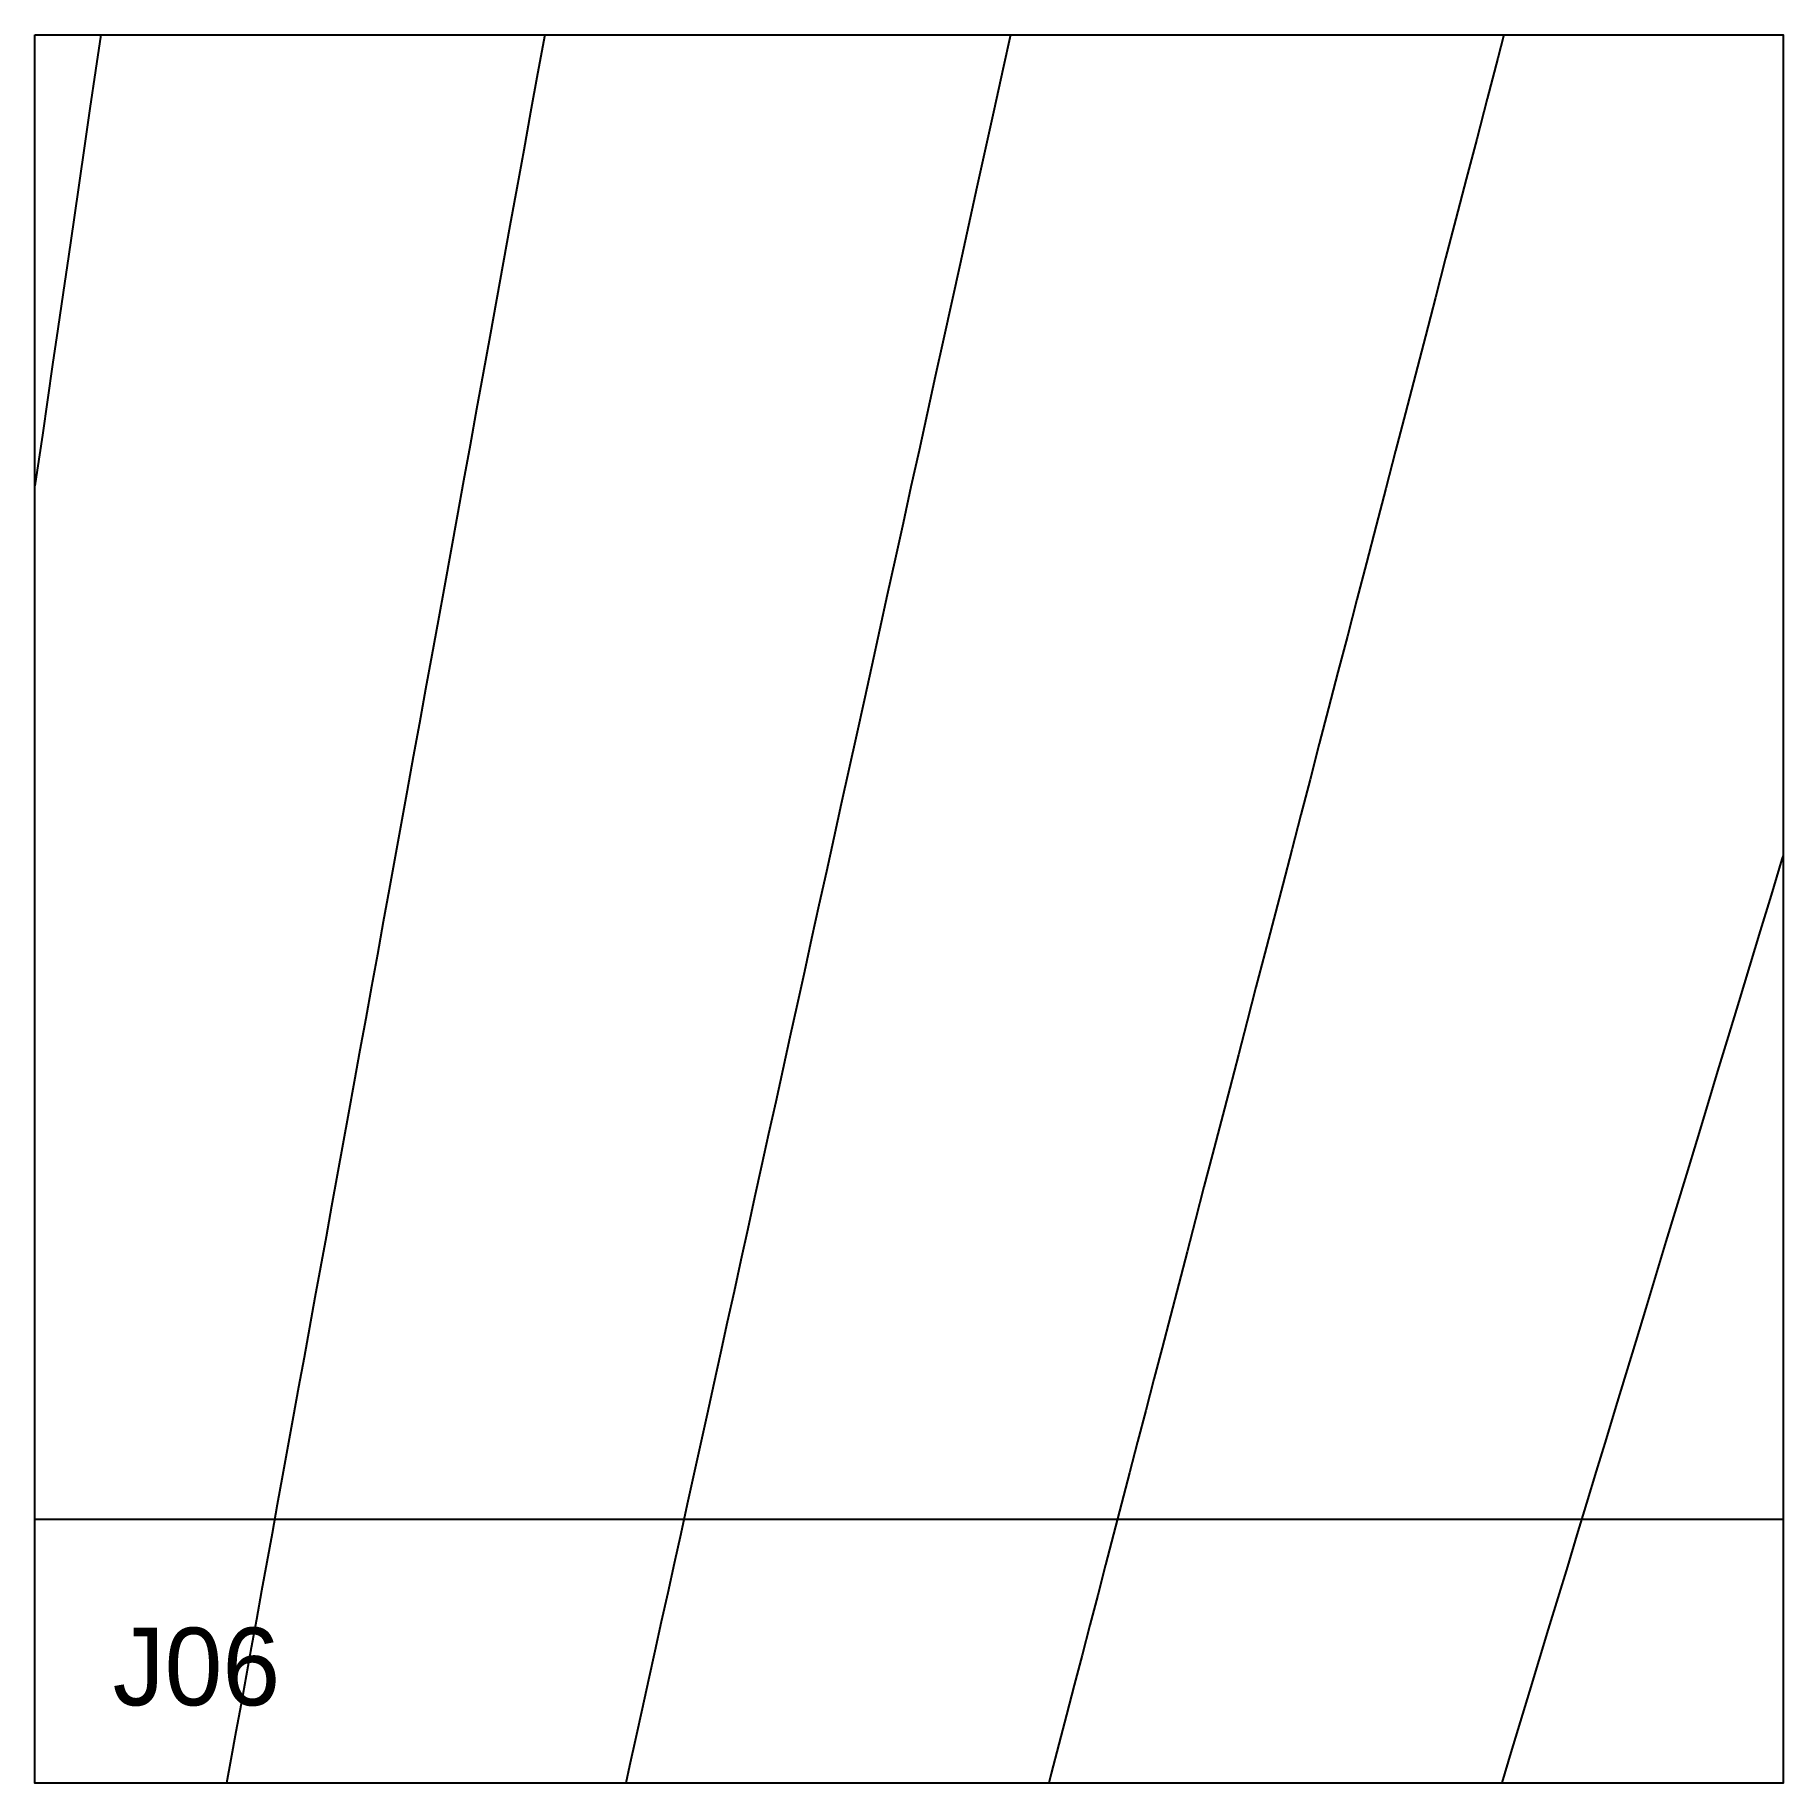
# Model space of a CAD drawing. Header units: millimetres. Extents: x 0 to 900, y 0 to 900.
import ezdxf

# ---------------------------------------------------------------- set-up
doc = ezdxf.new("R2010")
doc.units = ezdxf.units.MM
for name, color, linetype in [('CUT', 1, 'Continuous'), ('DECL', 30, 'Continuous'), ('HOUR', 7, 'Continuous'), ('HOUR15', 9, 'Continuous'), ('HOUR30', 8, 'Continuous'), ('ID', 3, 'Continuous')]:
    doc.layers.add(name, color=color, linetype=linetype)

msp = doc.modelspace()

# ---------------------------------------------------------------- linework, layer by layer
at = {"layer": 'CUT'}
msp.add_lwpolyline([(0, 900), (900, 900), (900, 0), (0, 0), (0, 900)], close=True, dxfattribs=at)
at = {"layer": 'DECL'}
msp.add_lwpolyline([(0, 135.94), (0.09, 135.94), (13.47, 135.94), (26.89, 135.94), (40.35, 135.94), (53.85, 135.94), (67.39, 135.94), (80.97, 135.94), (94.59, 135.94), (108.26, 135.94), (121.97, 135.94), (135.72, 135.94), (149.52, 135.94), (163.37, 135.94), (177.26, 135.94), (191.19, 135.94), (205.18, 135.94), (219.21, 135.94), (233.3, 135.94), (247.43, 135.94), (261.62, 135.94), (275.85, 135.94), (290.14, 135.94), (304.49, 135.94), (318.89, 135.94), (333.34, 135.94), (347.85, 135.94), (362.42, 135.94), (377.04, 135.94), (391.72, 135.94), (406.47, 135.94), (421.27, 135.94), (436.14, 135.94), (451.07, 135.94), (466.06, 135.94), (481.12, 135.94), (496.24, 135.94), (511.43, 135.94), (526.68, 135.94), (542.01, 135.94), (557.4, 135.94), (572.87, 135.94), (588.41, 135.94), (604.02, 135.94), (619.7, 135.94), (635.46, 135.94), (651.3, 135.94), (667.21, 135.94), (683.2, 135.94), (699.28, 135.94), (715.43, 135.94), (731.67, 135.94), (747.99, 135.94), (764.39, 135.94), (780.88, 135.94), (797.46, 135.94), (814.13, 135.94), (830.88, 135.94), (847.73, 135.94), (864.67, 135.94), (881.71, 135.94), (898.84, 135.94), (900, 135.94)], dxfattribs=at)
at = {"layer": 'HOUR'}
for points in [[(33.83, 900), (31.16, 881.64), (28.33, 862.22), (25.52, 842.95), (22.73, 823.82), (19.97, 804.85), (17.22, 786.02), (14.5, 767.33), (11.8, 748.78), (9.11, 730.37), (6.45, 712.09), (3.81, 693.95), (1.18, 675.94), (0, 667.82)], [(900, 477.51), (899.44, 475.67), (893.82, 457.15), (888.25, 438.77), (882.71, 420.51), (877.21, 402.38), (871.74, 384.37), (866.31, 366.48), (860.92, 348.71), (855.57, 331.06), (850.25, 313.52), (844.96, 296.1), (839.71, 278.79), (834.49, 261.59), (829.31, 244.5), (824.15, 227.51), (819.03, 210.63), (813.94, 193.86), (808.89, 177.19), (803.86, 160.61), (798.86, 144.14), (793.89, 127.77), (788.95, 111.49), (784.04, 95.3), (779.16, 79.21), (774.31, 63.21), (769.48, 47.3), (764.68, 31.48), (759.9, 15.74), (755.16, 0.1), (755.13, 0)]]:
    msp.add_lwpolyline(points, dxfattribs=at)
at = {"layer": 'HOUR15'}
for points in [[(262.44, 900), (258.81, 880.06), (255.2, 860.26), (251.63, 840.61), (248.08, 821.12), (244.57, 801.79), (241.07, 782.6), (237.61, 763.55), (234.17, 744.66), (230.76, 725.9), (227.37, 707.28), (224.01, 688.8), (220.67, 670.46), (217.35, 652.24), (214.06, 634.16), (210.8, 616.21), (207.55, 598.38), (204.33, 580.68), (201.13, 563.1), (197.96, 545.65), (194.8, 528.31), (191.67, 511.08), (188.56, 493.98), (185.46, 476.98), (182.39, 460.1), (179.34, 443.33), (176.31, 426.66), (173.29, 410.1), (170.3, 393.65), (167.33, 377.3), (164.37, 361.05), (161.43, 344.9), (158.51, 328.85), (155.61, 312.9), (152.72, 297.04), (149.85, 281.27), (147, 265.6), (144.17, 250.02), (141.35, 234.53), (138.55, 219.13), (135.76, 203.82), (132.99, 188.59), (130.23, 173.44), (127.49, 158.38), (124.77, 143.4), (122.06, 128.5), (119.36, 113.68), (116.68, 98.94), (114.01, 84.28), (111.35, 69.69), (108.71, 55.18), (106.09, 40.74), (103.47, 26.37), (100.87, 12.08), (98.67, 0)], [(756.22, 900), (753.14, 888.13), (747.68, 867.18), (742.27, 846.39), (736.91, 825.77), (731.58, 805.32), (726.3, 785.03), (721.06, 764.9), (715.87, 744.93), (710.71, 725.12), (705.59, 705.46), (700.51, 685.94), (695.47, 666.58), (690.47, 647.36), (685.51, 628.28), (680.58, 609.35), (675.69, 590.55), (670.83, 571.89), (666.01, 553.36), (661.22, 534.96), (656.46, 516.69), (651.74, 498.56), (647.06, 480.54), (642.4, 462.65), (637.77, 444.89), (633.18, 427.24), (628.62, 409.71), (624.09, 392.29), (619.58, 374.99), (615.11, 357.8), (610.67, 340.73), (606.25, 323.76), (601.86, 306.9), (597.5, 290.14), (593.17, 273.49), (588.86, 256.94), (584.58, 240.5), (580.33, 224.15), (576.1, 207.9), (571.89, 191.74), (567.71, 175.68), (563.56, 159.72), (559.42, 143.84), (555.32, 128.06), (551.23, 112.37), (547.17, 96.76), (543.13, 81.24), (539.11, 65.81), (535.12, 50.46), (531.15, 35.19), (527.19, 20), (523.26, 4.89), (521.99, 0)]]:
    msp.add_lwpolyline(points, dxfattribs=at)
at = {"layer": 'HOUR30'}
msp.add_lwpolyline([(502.21, 900), (498.28, 882.14), (493.82, 861.84), (489.39, 841.69), (484.99, 821.71), (480.63, 801.89), (476.3, 782.22), (472.01, 762.7), (467.75, 743.33), (463.52, 724.11), (459.32, 705.04), (455.16, 686.1), (451.02, 667.31), (446.92, 648.66), (442.85, 630.14), (438.8, 611.76), (434.79, 593.5), (430.8, 575.38), (426.84, 557.39), (422.91, 539.52), (419.01, 521.77), (415.13, 504.14), (411.28, 486.64), (407.45, 469.25), (403.65, 451.98), (399.88, 434.82), (396.13, 417.77), (392.41, 400.84), (388.7, 384.01), (385.03, 367.29), (381.37, 350.68), (377.74, 334.17), (374.13, 317.76), (370.54, 301.46), (366.98, 285.25), (363.43, 269.14), (359.91, 253.12), (356.41, 237.21), (352.93, 221.38), (349.47, 205.65), (346.02, 190), (342.6, 174.45), (339.2, 158.98), (335.82, 143.6), (332.45, 128.3), (329.11, 113.09), (325.78, 97.96), (322.47, 82.92), (319.18, 67.95), (315.9, 53.06), (312.64, 38.25), (309.4, 23.51), (306.18, 8.85), (304.23, 0)], dxfattribs=at)

# ---------------------------------------------------------------- texts
at = {"layer": 'ID'}
msp.add_text('J06', height=40, dxfattribs=at).set_placement((40, 40))

doc.saveas('drawing.dxf')
